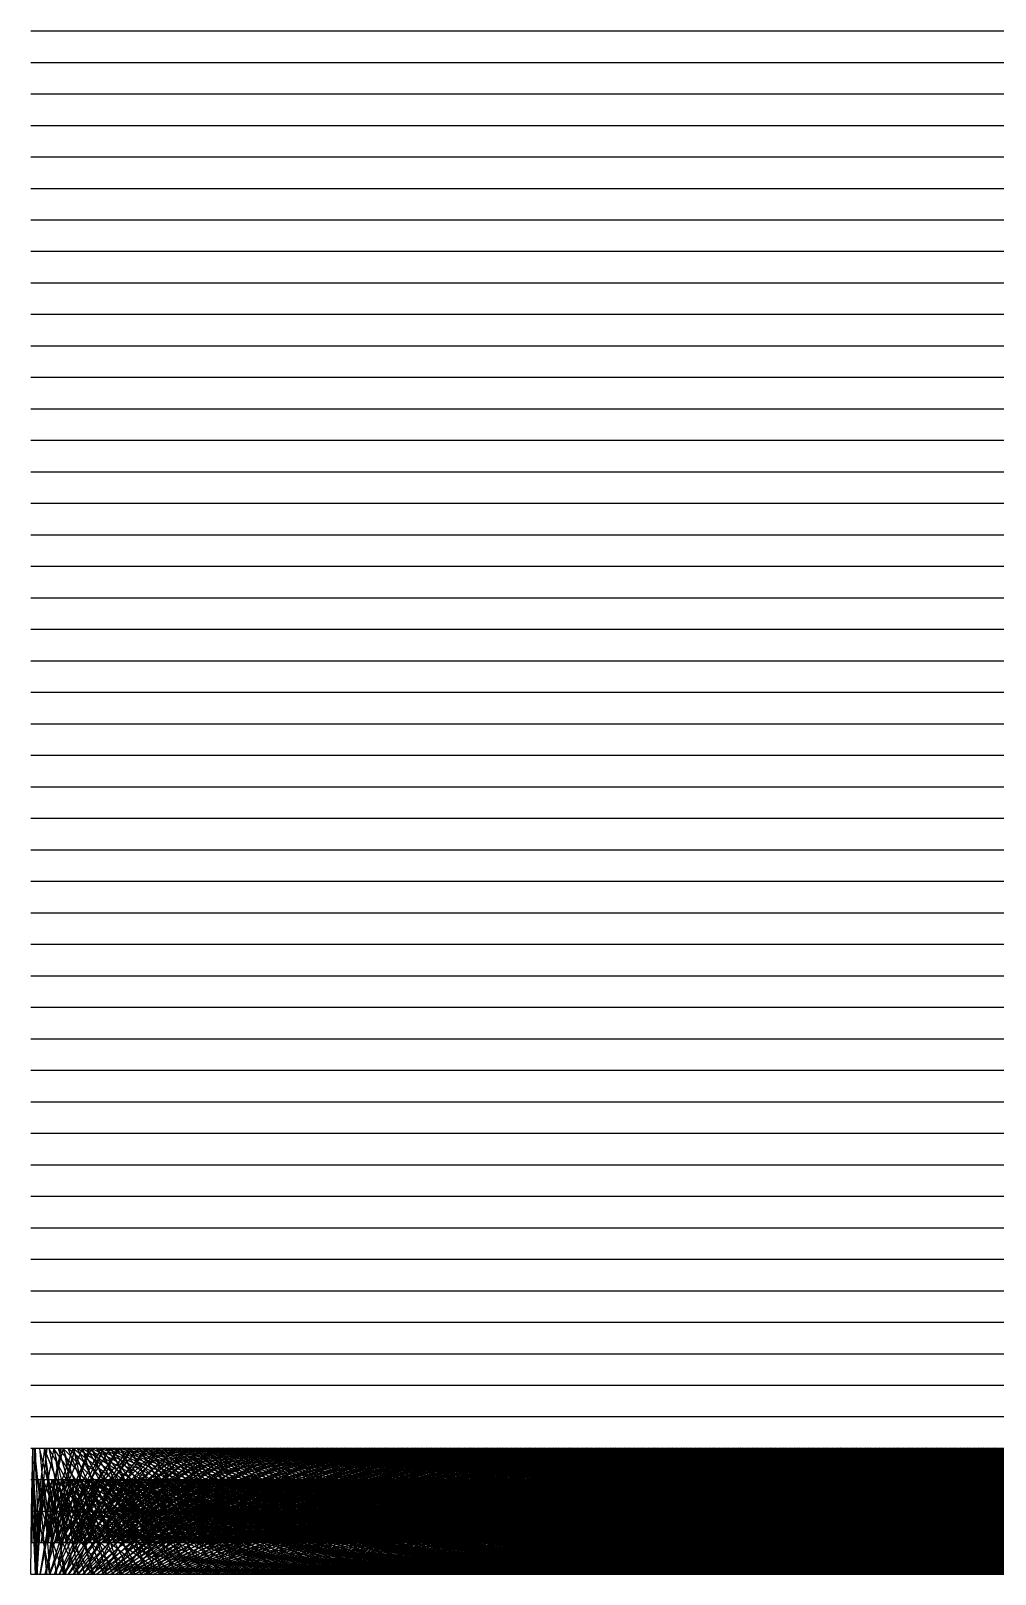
# Model space of a CAD drawing. Header units: metres. Extents: x 0 to 100000, y 0 to 199.
# Drawn here: x 0 to 30.64, y 0 to 49 of the extents above; entities that cross this region are included whole.
import ezdxf

# ---------------------------------------------------------------- set-up
doc = ezdxf.new("R2010")
doc.units = ezdxf.units.M

msp = doc.modelspace()

# ---------------------------------------------------------------- linework, layer by layer
for p, q in [((0, 49), (100000, 49)), ((0, 48), (100000, 48)), ((0, 47), (100000, 47)), ((0, 46), (100000, 46)), ((0, 45), (100000, 45)), ((0, 44), (100000, 44)), ((0, 43), (100000, 43)), ((0, 42), (100000, 42)), ((0, 41), (100000, 41)), ((0, 40), (100000, 40)), ((0, 39), (100000, 39)), ((0, 38), (100000, 38)), ((0, 37), (100000, 37)), ((0, 36), (100000, 36)), ((0, 35), (100000, 35)), ((0, 34), (100000, 34)), ((0, 33), (100000, 33)), ((0, 32), (100000, 32)), ((0, 31), (100000, 31)), ((0, 30), (100000, 30)), ((0, 29), (100000, 29)), ((0, 28), (100000, 28)), ((0, 27), (100000, 27)), ((0, 26), (100000, 26)), ((0, 25), (100000, 25)), ((0, 24), (100000, 24)), ((0, 23), (100000, 23)), ((0, 22), (100000, 22)), ((0, 21), (100000, 21)), ((0, 20), (100000, 20)), ((0, 19), (100000, 19)), ((0, 18), (100000, 18)), ((0, 17), (100000, 17)), ((0, 16), (100000, 16)), ((0, 15), (100000, 15)), ((0, 14), (100000, 14)), ((0, 13), (100000, 13)), ((0, 12), (100000, 12)), ((0, 11), (100000, 11)), ((0, 10), (100000, 10)), ((0, 9), (100000, 9)), ((0, 8), (100000, 8)), ((0, 7), (100000, 7)), ((0, 6), (100000, 6)), ((0, 5), (100000, 5)), ((0, 4), (100000, 4)), ((0, 3), (100000, 3)), ((0, 2), (100000, 2)), ((0, 1), (100000, 1)), ((0, 0), (100000, 0))]:
    msp.add_line(p, q)
for points in [[(0, 0), (0.02, 2), (0.06, 4), (0.03, 1), (0.08, 3), (0.15, 0), (0.06, 2), (0.14, 4), (0.24, 1), (0.09, 3), (0.2, 0), (0.33, 2), (0.12, 4), (0.26, 1), (0.42, 3), (0.15, 0), (0.32, 2), (0.51, 4), (0.18, 1), (0.38, 3), (0.6, 0), (0.21, 2), (0.44, 4), (0.69, 1), (0.24, 3), (0.5, 0), (0.78, 2), (0.27, 4), (0.56, 1), (0.87, 3), (0.3, 0), (0.62, 2), (0.96, 4), (0.33, 1), (0.68, 3), (1.05, 0), (0.36, 2), (0.74, 4), (1.14, 1), (0.39, 3), (0.8, 0), (1.23, 2), (0.42, 4), (0.86, 1), (1.32, 3), (0.45, 0), (0.92, 2), (1.41, 4), (0.48, 1), (0.98, 3), (1.5, 0), (0.51, 2), (1.04, 4), (1.59, 1), (0.54, 3), (1.1, 0), (1.68, 2), (0.57, 4), (1.16, 1), (1.77, 3), (0.6, 0), (1.22, 2), (1.86, 4), (0.63, 1), (1.28, 3), (1.95, 0), (0.66, 2), (1.34, 4), (2.04, 1), (0.69, 3), (1.4, 0), (2.13, 2), (0.72, 4), (1.46, 1), (2.22, 3), (0.75, 0), (1.52, 2), (2.31, 4), (0.78, 1), (1.58, 3), (2.4, 0), (0.81, 2), (1.64, 4), (2.49, 1), (0.84, 3), (1.7, 0), (2.58, 2), (0.87, 4), (1.76, 1), (2.67, 3), (0.9, 0), (1.82, 2), (2.76, 4), (0.93, 1), (1.88, 3), (2.85, 0), (0.96, 2), (1.94, 4), (2.94, 1), (0.99, 3), (2, 0), (3.03, 2), (1.02, 4), (2.06, 1), (3.12, 3), (1.05, 0), (2.12, 2), (3.21, 4), (1.08, 1), (2.18, 3), (3.3, 0), (1.11, 2), (2.24, 4), (3.39, 1), (1.14, 3), (2.3, 0), (3.48, 2), (1.17, 4), (2.36, 1), (3.57, 3), (1.2, 0), (2.42, 2), (3.66, 4), (1.23, 1), (2.48, 3), (3.75, 0), (1.26, 2), (2.54, 4), (3.84, 1), (1.29, 3), (2.6, 0), (3.93, 2), (1.32, 4), (2.66, 1), (4.02, 3), (1.35, 0), (2.72, 2), (4.11, 4), (1.38, 1), (2.78, 3), (4.2, 0), (1.41, 2), (2.84, 4), (4.29, 1), (1.44, 3), (2.9, 0), (4.38, 2), (1.47, 4), (2.96, 1), (4.47, 3), (1.5, 0), (3.02, 2), (4.56, 4), (1.53, 1), (3.08, 3), (4.65, 0), (1.56, 2), (3.14, 4), (4.74, 1), (1.59, 3), (3.2, 0), (4.83, 2), (1.62, 4), (3.26, 1), (4.92, 3), (1.65, 0), (3.32, 2), (5.01, 4), (1.68, 1), (3.38, 3), (5.1, 0), (1.71, 2), (3.44, 4), (5.19, 1), (1.74, 3), (3.5, 0), (5.28, 2), (1.77, 4), (3.56, 1), (5.37, 3), (1.8, 0), (3.62, 2), (5.46, 4), (1.83, 1), (3.68, 3), (5.55, 0), (1.86, 2), (3.74, 4), (5.64, 1), (1.89, 3), (3.8, 0), (5.73, 2), (1.92, 4), (3.86, 1), (5.82, 3), (1.95, 0), (3.92, 2), (5.91, 4), (1.98, 1), (3.98, 3), (6, 0), (2.01, 2), (4.04, 4), (6.09, 1), (2.04, 3), (4.1, 0), (6.18, 2), (2.07, 4), (4.16, 1), (6.27, 3), (2.1, 0), (4.22, 2), (6.36, 4), (2.13, 1), (4.28, 3), (6.45, 0), (2.16, 2), (4.34, 4), (6.54, 1), (2.19, 3), (4.4, 0), (6.63, 2), (2.22, 4), (4.46, 1), (6.72, 3), (2.25, 0), (4.52, 2), (6.81, 4), (2.28, 1), (4.58, 3), (6.9, 0), (2.31, 2), (4.64, 4), (6.99, 1), (2.34, 3), (4.7, 0), (7.08, 2), (2.37, 4), (4.76, 1), (7.17, 3), (2.4, 0), (4.82, 2), (7.26, 4), (2.43, 1), (4.88, 3), (7.35, 0), (2.46, 2), (4.94, 4), (7.44, 1), (2.49, 3), (5, 0), (7.53, 2), (2.52, 4), (5.06, 1), (7.62, 3), (2.55, 0), (5.12, 2), (7.71, 4), (2.58, 1), (5.18, 3), (7.8, 0), (2.61, 2), (5.24, 4), (7.89, 1), (2.64, 3), (5.3, 0), (7.98, 2), (2.67, 4), (5.36, 1), (8.07, 3), (2.7, 0), (5.42, 2), (8.16, 4), (2.73, 1), (5.48, 3), (8.25, 0), (2.76, 2), (5.54, 4), (8.34, 1), (2.79, 3), (5.6, 0), (8.43, 2), (2.82, 4), (5.66, 1), (8.52, 3), (2.85, 0), (5.72, 2), (8.61, 4), (2.88, 1), (5.78, 3), (8.7, 0), (2.91, 2), (5.84, 4), (8.79, 1), (2.94, 3), (5.9, 0), (8.88, 2), (2.97, 4), (5.96, 1), (8.97, 3), (3, 0), (6.02, 2), (9.06, 4), (3.03, 1), (6.08, 3), (9.15, 0), (3.06, 2), (6.14, 4), (9.24, 1), (3.09, 3), (6.2, 0), (9.33, 2), (3.12, 4), (6.26, 1), (9.42, 3), (3.15, 0), (6.32, 2), (9.51, 4), (3.18, 1), (6.38, 3), (9.6, 0), (3.21, 2), (6.44, 4), (9.69, 1), (3.24, 3), (6.5, 0), (9.78, 2), (3.27, 4), (6.56, 1), (9.87, 3), (3.3, 0), (6.62, 2), (9.96, 4), (3.33, 1), (6.68, 3), (10.05, 0), (3.36, 2), (6.74, 4), (10.14, 1), (3.39, 3), (6.8, 0), (10.23, 2), (3.42, 4), (6.86, 1), (10.32, 3), (3.45, 0), (6.92, 2), (10.41, 4), (3.48, 1), (6.98, 3), (10.5, 0), (3.51, 2), (7.04, 4), (10.59, 1), (3.54, 3), (7.1, 0), (10.68, 2), (3.57, 4), (7.16, 1), (10.77, 3), (3.6, 0), (7.22, 2), (10.86, 4), (3.63, 1), (7.28, 3), (10.95, 0), (3.66, 2), (7.34, 4), (11.04, 1), (3.69, 3), (7.4, 0), (11.13, 2), (3.72, 4), (7.46, 1), (11.22, 3), (3.75, 0), (7.52, 2), (11.31, 4), (3.78, 1), (7.58, 3), (11.4, 0), (3.81, 2), (7.64, 4), (11.49, 1), (3.84, 3), (7.7, 0), (11.58, 2), (3.87, 4), (7.76, 1), (11.67, 3), (3.9, 0), (7.82, 2), (11.76, 4), (3.93, 1), (7.88, 3), (11.85, 0), (3.96, 2), (7.94, 4), (11.94, 1), (3.99, 3), (8, 0), (12.03, 2), (4.02, 4), (8.06, 1), (12.12, 3), (4.05, 0), (8.12, 2), (12.21, 4), (4.08, 1), (8.18, 3), (12.3, 0), (4.11, 2), (8.24, 4), (12.39, 1), (4.14, 3), (8.3, 0), (12.48, 2), (4.17, 4), (8.36, 1), (12.57, 3), (4.2, 0), (8.42, 2), (12.66, 4), (4.23, 1), (8.48, 3), (12.75, 0), (4.26, 2), (8.54, 4), (12.84, 1), (4.29, 3), (8.6, 0), (12.93, 2), (4.32, 4), (8.66, 1), (13.02, 3), (4.35, 0), (8.72, 2), (13.11, 4), (4.38, 1), (8.78, 3), (13.2, 0), (4.41, 2), (8.84, 4), (13.29, 1), (4.44, 3), (8.9, 0), (13.38, 2), (4.47, 4), (8.96, 1), (13.47, 3), (4.5, 0), (9.02, 2), (13.56, 4), (4.53, 1), (9.08, 3), (13.65, 0), (4.56, 2), (9.14, 4), (13.74, 1), (4.59, 3), (9.2, 0), (13.83, 2), (4.62, 4), (9.26, 1), (13.92, 3), (4.65, 0), (9.32, 2), (14.01, 4), (4.68, 1), (9.38, 3), (14.1, 0), (4.71, 2), (9.44, 4), (14.19, 1), (4.74, 3), (9.5, 0), (14.28, 2), (4.77, 4), (9.56, 1), (14.37, 3), (4.8, 0), (9.62, 2), (14.46, 4), (4.83, 1), (9.68, 3), (14.55, 0), (4.86, 2), (9.74, 4), (14.64, 1), (4.89, 3), (9.8, 0), (14.73, 2), (4.92, 4), (9.86, 1), (14.82, 3), (4.95, 0), (9.92, 2), (14.91, 4), (4.98, 1), (9.98, 3), (15, 0), (5.01, 2), (10.04, 4), (15.09, 1), (5.04, 3), (10.1, 0), (15.18, 2), (5.07, 4), (10.16, 1), (15.27, 3), (5.1, 0), (10.22, 2), (15.36, 4), (5.13, 1), (10.28, 3), (15.45, 0), (5.16, 2), (10.34, 4), (15.54, 1), (5.19, 3), (10.4, 0), (15.63, 2), (5.22, 4), (10.46, 1), (15.72, 3), (5.25, 0), (10.52, 2), (15.81, 4), (5.28, 1), (10.58, 3), (15.9, 0), (5.31, 2), (10.64, 4), (15.99, 1), (5.34, 3), (10.7, 0), (16.08, 2), (5.37, 4), (10.76, 1), (16.17, 3), (5.4, 0), (10.82, 2), (16.26, 4), (5.43, 1), (10.88, 3), (16.35, 0), (5.46, 2), (10.94, 4), (16.44, 1), (5.49, 3), (11, 0), (16.53, 2), (5.52, 4), (11.06, 1), (16.62, 3), (5.55, 0), (11.12, 2), (16.71, 4), (5.58, 1), (11.18, 3), (16.8, 0), (5.61, 2), (11.24, 4), (16.89, 1), (5.64, 3), (11.3, 0), (16.98, 2), (5.67, 4), (11.36, 1), (17.07, 3), (5.7, 0), (11.42, 2), (17.16, 4), (5.73, 1), (11.48, 3), (17.25, 0), (5.76, 2), (11.54, 4), (17.34, 1), (5.79, 3), (11.6, 0), (17.43, 2), (5.82, 4), (11.66, 1), (17.52, 3), (5.85, 0), (11.72, 2), (17.61, 4), (5.88, 1), (11.78, 3), (17.7, 0), (5.91, 2), (11.84, 4), (17.79, 1), (5.94, 3), (11.9, 0), (17.88, 2), (5.97, 4), (11.96, 1), (17.97, 3), (6, 0), (12.02, 2), (18.06, 4), (6.03, 1), (12.08, 3), (18.15, 0), (6.06, 2), (12.14, 4), (18.24, 1), (6.09, 3), (12.2, 0), (18.33, 2), (6.12, 4), (12.26, 1), (18.42, 3), (6.15, 0), (12.32, 2), (18.51, 4), (6.18, 1), (12.38, 3), (18.6, 0), (6.21, 2), (12.44, 4), (18.69, 1), (6.24, 3), (12.5, 0), (18.78, 2), (6.27, 4), (12.56, 1), (18.87, 3), (6.3, 0), (12.62, 2), (18.96, 4), (6.33, 1), (12.68, 3), (19.05, 0), (6.36, 2), (12.74, 4), (19.14, 1), (6.39, 3), (12.8, 0), (19.23, 2), (6.42, 4), (12.86, 1), (19.32, 3), (6.45, 0), (12.92, 2), (19.41, 4), (6.48, 1), (12.98, 3), (19.5, 0), (6.51, 2), (13.04, 4), (19.59, 1), (6.54, 3), (13.1, 0), (19.68, 2), (6.57, 4), (13.16, 1), (19.77, 3), (6.6, 0), (13.22, 2), (19.86, 4), (6.63, 1), (13.28, 3), (19.95, 0), (6.66, 2), (13.34, 4), (20.04, 1), (6.69, 3), (13.4, 0), (20.13, 2), (6.72, 4), (13.46, 1), (20.22, 3), (6.75, 0), (13.52, 2), (20.31, 4), (6.78, 1), (13.58, 3), (20.4, 0), (6.81, 2), (13.64, 4), (20.49, 1), (6.84, 3), (13.7, 0), (20.58, 2), (6.87, 4), (13.76, 1), (20.67, 3), (6.9, 0), (13.82, 2), (20.76, 4), (6.93, 1), (13.88, 3), (20.85, 0), (6.96, 2), (13.94, 4), (20.94, 1), (6.99, 3), (14, 0), (21.03, 2), (7.02, 4), (14.06, 1), (21.12, 3), (7.05, 0), (14.12, 2), (21.21, 4), (7.08, 1), (14.18, 3), (21.3, 0), (7.11, 2), (14.24, 4), (21.39, 1), (7.14, 3), (14.3, 0), (21.48, 2), (7.17, 4), (14.36, 1), (21.57, 3), (7.2, 0), (14.42, 2), (21.66, 4), (7.23, 1), (14.48, 3), (21.75, 0), (7.26, 2), (14.54, 4), (21.84, 1), (7.29, 3), (14.6, 0), (21.93, 2), (7.32, 4), (14.66, 1), (22.02, 3), (7.35, 0), (14.72, 2), (22.11, 4), (7.38, 1), (14.78, 3), (22.2, 0), (7.41, 2), (14.84, 4), (22.29, 1), (7.44, 3), (14.9, 0), (22.38, 2), (7.47, 4), (14.96, 1), (22.47, 3), (7.5, 0), (15.02, 2), (22.56, 4), (7.53, 1), (15.08, 3), (22.65, 0), (7.56, 2), (15.14, 4), (22.74, 1), (7.59, 3), (15.2, 0), (22.83, 2), (7.62, 4), (15.26, 1), (22.92, 3), (7.65, 0), (15.32, 2), (23.01, 4), (7.68, 1), (15.38, 3), (23.1, 0), (7.71, 2), (15.44, 4), (23.19, 1), (7.74, 3), (15.5, 0), (23.28, 2), (7.77, 4), (15.56, 1), (23.37, 3), (7.8, 0), (15.62, 2), (23.46, 4), (7.83, 1), (15.68, 3), (23.55, 0), (7.86, 2), (15.74, 4), (23.64, 1), (7.89, 3), (15.8, 0), (23.73, 2), (7.92, 4), (15.86, 1), (23.82, 3), (7.95, 0), (15.92, 2), (23.91, 4), (7.98, 1), (15.98, 3), (24, 0), (8.01, 2), (16.04, 4), (24.09, 1), (8.04, 3), (16.1, 0), (24.18, 2), (8.07, 4), (16.16, 1), (24.27, 3), (8.1, 0), (16.22, 2), (24.36, 4), (8.13, 1), (16.28, 3), (24.45, 0), (8.16, 2), (16.34, 4), (24.54, 1), (8.19, 3), (16.4, 0), (24.63, 2), (8.22, 4), (16.46, 1), (24.72, 3), (8.25, 0), (16.52, 2), (24.81, 4), (8.28, 1), (16.58, 3), (24.9, 0), (8.31, 2), (16.64, 4), (24.99, 1), (8.34, 3), (16.7, 0), (25.08, 2), (8.37, 4), (16.76, 1), (25.17, 3), (8.4, 0), (16.82, 2), (25.26, 4), (8.43, 1), (16.88, 3), (25.35, 0), (8.46, 2), (16.94, 4), (25.44, 1), (8.49, 3), (17, 0), (25.53, 2), (8.52, 4), (17.06, 1), (25.62, 3), (8.55, 0), (17.12, 2), (25.71, 4), (8.58, 1), (17.18, 3), (25.8, 0), (8.61, 2), (17.24, 4), (25.89, 1), (8.64, 3), (17.3, 0), (25.98, 2), (8.67, 4), (17.36, 1), (26.07, 3), (8.7, 0), (17.42, 2), (26.16, 4), (8.73, 1), (17.48, 3), (26.25, 0), (8.76, 2), (17.54, 4), (26.34, 1), (8.79, 3), (17.6, 0), (26.43, 2), (8.82, 4), (17.66, 1), (26.52, 3), (8.85, 0), (17.72, 2), (26.61, 4), (8.88, 1), (17.78, 3), (26.7, 0), (8.91, 2), (17.84, 4), (26.79, 1), (8.94, 3), (17.9, 0), (26.88, 2), (8.97, 4), (17.96, 1), (26.97, 3), (9, 0), (18.02, 2), (27.06, 4), (9.03, 1), (18.08, 3), (27.15, 0), (9.06, 2), (18.14, 4), (27.24, 1), (9.09, 3), (18.2, 0), (27.33, 2), (9.12, 4), (18.26, 1), (27.42, 3), (9.15, 0), (18.32, 2), (27.51, 4), (9.18, 1), (18.38, 3), (27.6, 0), (9.21, 2), (18.44, 4), (27.69, 1), (9.24, 3), (18.5, 0), (27.78, 2), (9.27, 4), (18.56, 1), (27.87, 3), (9.3, 0), (18.62, 2), (27.96, 4), (9.33, 1), (18.68, 3), (28.05, 0), (9.36, 2), (18.74, 4), (28.14, 1), (9.39, 3), (18.8, 0), (28.23, 2), (9.42, 4), (18.86, 1), (28.32, 3), (9.45, 0), (18.92, 2), (28.41, 4), (9.48, 1), (18.98, 3), (28.5, 0), (9.51, 2), (19.04, 4), (28.59, 1), (9.54, 3), (19.1, 0), (28.68, 2), (9.57, 4), (19.16, 1), (28.77, 3), (9.6, 0), (19.22, 2), (28.86, 4), (9.63, 1), (19.28, 3), (28.95, 0), (9.66, 2), (19.34, 4), (29.04, 1), (9.69, 3), (19.4, 0), (29.13, 2), (9.72, 4), (19.46, 1), (29.22, 3), (9.75, 0), (19.52, 2), (29.31, 4), (9.78, 1), (19.58, 3), (29.4, 0), (9.81, 2), (19.64, 4), (29.49, 1), (9.84, 3), (19.7, 0), (29.58, 2), (9.87, 4), (19.76, 1), (29.67, 3), (9.9, 0), (19.82, 2), (29.76, 4), (9.93, 1), (19.88, 3), (29.85, 0), (9.96, 2), (19.94, 4), (29.94, 1), (9.99, 3), (20, 0), (30.03, 2), (10.02, 4), (20.06, 1), (30.12, 3), (10.05, 0), (20.12, 2), (30.21, 4), (10.08, 1), (20.18, 3), (30.3, 0), (10.11, 2), (20.24, 4), (30.39, 1), (10.14, 3), (20.3, 0), (30.48, 2), (10.17, 4), (20.36, 1), (30.57, 3), (10.2, 0), (20.42, 2), (30.66, 4), (10.23, 1), (20.48, 3), (30.75, 0), (10.26, 2), (20.54, 4), (30.84, 1), (10.29, 3), (20.6, 0), (30.93, 2), (10.32, 4), (20.66, 1), (31.02, 3), (10.35, 0), (20.72, 2), (31.11, 4), (10.38, 1), (20.78, 3), (31.2, 0), (10.41, 2), (20.84, 4), (31.29, 1), (10.44, 3), (20.9, 0), (31.38, 2), (10.47, 4), (20.96, 1), (31.47, 3), (10.5, 0), (21.02, 2), (31.56, 4), (10.53, 1), (21.08, 3), (31.65, 0), (10.56, 2), (21.14, 4), (31.74, 1), (10.59, 3), (21.2, 0), (31.83, 2), (10.62, 4), (21.26, 1), (31.92, 3), (10.65, 0), (21.32, 2), (32.01, 4), (10.68, 1), (21.38, 3), (32.1, 0), (10.71, 2), (21.44, 4), (32.19, 1), (10.74, 3), (21.5, 0), (32.28, 2), (10.77, 4), (21.56, 1), (32.37, 3), (10.8, 0), (21.62, 2), (32.46, 4), (10.83, 1), (21.68, 3), (32.55, 0), (10.86, 2), (21.74, 4), (32.64, 1), (10.89, 3), (21.8, 0), (32.73, 2), (10.92, 4), (21.86, 1), (32.82, 3), (10.95, 0), (21.92, 2), (32.91, 4), (10.98, 1), (21.98, 3), (33, 0), (11.01, 2), (22.04, 4), (33.09, 1), (11.04, 3), (22.1, 0), (33.18, 2), (11.07, 4), (22.16, 1), (33.27, 3), (11.1, 0), (22.22, 2), (33.36, 4), (11.13, 1), (22.28, 3), (33.45, 0), (11.16, 2), (22.34, 4), (33.54, 1), (11.19, 3), (22.4, 0), (33.63, 2), (11.22, 4), (22.46, 1), (33.72, 3), (11.25, 0), (22.52, 2), (33.81, 4), (11.28, 1), (22.58, 3), (33.9, 0), (11.31, 2), (22.64, 4), (33.99, 1), (11.34, 3), (22.7, 0), (34.08, 2), (11.37, 4), (22.76, 1), (34.17, 3), (11.4, 0), (22.82, 2), (34.26, 4), (11.43, 1), (22.88, 3), (34.35, 0), (11.46, 2), (22.94, 4), (34.44, 1), (11.49, 3), (23, 0), (34.53, 2), (11.52, 4), (23.06, 1), (34.62, 3), (11.55, 0), (23.12, 2), (34.71, 4), (11.58, 1), (23.18, 3), (34.8, 0), (11.61, 2), (23.24, 4), (34.89, 1), (11.64, 3), (23.3, 0), (34.98, 2), (11.67, 4), (23.36, 1), (35.07, 3), (11.7, 0), (23.42, 2), (35.16, 4), (11.73, 1), (23.48, 3), (35.25, 0), (11.76, 2), (23.54, 4), (35.34, 1), (11.79, 3), (23.6, 0), (35.43, 2), (11.82, 4), (23.66, 1), (35.52, 3), (11.85, 0), (23.72, 2), (35.61, 4), (11.88, 1), (23.78, 3), (35.7, 0), (11.91, 2), (23.84, 4), (35.79, 1), (11.94, 3), (23.9, 0), (35.88, 2), (11.97, 4), (23.96, 1), (35.97, 3), (12, 0), (24.02, 2), (36.06, 4), (12.03, 1), (24.08, 3), (36.15, 0), (12.06, 2), (24.14, 4), (36.24, 1), (12.09, 3), (24.2, 0), (36.33, 2), (12.12, 4), (24.26, 1), (36.42, 3), (12.15, 0), (24.32, 2), (36.51, 4), (12.18, 1), (24.38, 3), (36.6, 0), (12.21, 2), (24.44, 4), (36.69, 1), (12.24, 3), (24.5, 0), (36.78, 2), (12.27, 4), (24.56, 1), (36.87, 3), (12.3, 0), (24.62, 2), (36.96, 4), (12.33, 1), (24.68, 3), (37.05, 0), (12.36, 2), (24.74, 4), (37.14, 1), (12.39, 3), (24.8, 0), (37.23, 2), (12.42, 4), (24.86, 1), (37.32, 3), (12.45, 0), (24.92, 2), (37.41, 4), (12.48, 1), (24.98, 3), (37.5, 0), (12.51, 2), (25.04, 4), (37.59, 1), (12.54, 3), (25.1, 0), (37.68, 2), (12.57, 4), (25.16, 1), (37.77, 3), (12.6, 0), (25.22, 2), (37.86, 4), (12.63, 1), (25.28, 3), (37.95, 0), (12.66, 2), (25.34, 4), (38.04, 1), (12.69, 3), (25.4, 0), (38.13, 2), (12.72, 4), (25.46, 1), (38.22, 3), (12.75, 0), (25.52, 2), (38.31, 4), (12.78, 1), (25.58, 3), (38.4, 0), (12.81, 2), (25.64, 4), (38.49, 1), (12.84, 3), (25.7, 0), (38.58, 2), (12.87, 4), (25.76, 1), (38.67, 3), (12.9, 0), (25.82, 2), (38.76, 4), (12.93, 1), (25.88, 3), (38.85, 0), (12.96, 2), (25.94, 4), (38.94, 1), (12.99, 3), (26, 0), (39.03, 2), (13.02, 4), (26.06, 1), (39.12, 3), (13.05, 0), (26.12, 2), (39.21, 4), (13.08, 1), (26.18, 3), (39.3, 0), (13.11, 2), (26.24, 4), (39.39, 1), (13.14, 3), (26.3, 0), (39.48, 2), (13.17, 4), (26.36, 1), (39.57, 3), (13.2, 0), (26.42, 2), (39.66, 4), (13.23, 1), (26.48, 3), (39.75, 0), (13.26, 2), (26.54, 4), (39.84, 1), (13.29, 3), (26.6, 0), (39.93, 2), (13.32, 4), (26.66, 1), (40.02, 3), (13.35, 0), (26.72, 2), (40.11, 4), (13.38, 1), (26.78, 3), (40.2, 0), (13.41, 2), (26.84, 4), (40.29, 1), (13.44, 3), (26.9, 0), (40.38, 2), (13.47, 4), (26.96, 1), (40.47, 3), (13.5, 0), (27.02, 2), (40.56, 4), (13.53, 1), (27.08, 3), (40.65, 0), (13.56, 2), (27.14, 4), (40.74, 1), (13.59, 3), (27.2, 0), (40.83, 2), (13.62, 4), (27.26, 1), (40.92, 3), (13.65, 0), (27.32, 2), (41.01, 4), (13.68, 1), (27.38, 3), (41.1, 0), (13.71, 2), (27.44, 4), (41.19, 1), (13.74, 3), (27.5, 0), (41.28, 2), (13.77, 4), (27.56, 1), (41.37, 3), (13.8, 0), (27.62, 2), (41.46, 4), (13.83, 1), (27.68, 3), (41.55, 0), (13.86, 2), (27.74, 4), (41.64, 1), (13.89, 3), (27.8, 0), (41.73, 2), (13.92, 4), (27.86, 1), (41.82, 3), (13.95, 0), (27.92, 2), (41.91, 4), (13.98, 1), (27.98, 3), (42, 0), (14.01, 2), (28.04, 4), (42.09, 1), (14.04, 3), (28.1, 0), (42.18, 2), (14.07, 4), (28.16, 1), (42.27, 3), (14.1, 0), (28.22, 2), (42.36, 4), (14.13, 1), (28.28, 3), (42.45, 0), (14.16, 2), (28.34, 4), (42.54, 1), (14.19, 3), (28.4, 0), (42.63, 2), (14.22, 4), (28.46, 1), (42.72, 3), (14.25, 0), (28.52, 2), (42.81, 4), (14.28, 1), (28.58, 3), (42.9, 0), (14.31, 2), (28.64, 4), (42.99, 1), (14.34, 3), (28.7, 0), (43.08, 2), (14.37, 4), (28.76, 1), (43.17, 3), (14.4, 0), (28.82, 2), (43.26, 4), (14.43, 1), (28.88, 3), (43.35, 0), (14.46, 2), (28.94, 4), (43.44, 1), (14.49, 3), (29, 0), (43.53, 2), (14.52, 4), (29.06, 1), (43.62, 3), (14.55, 0), (29.12, 2), (43.71, 4), (14.58, 1), (29.18, 3), (43.8, 0), (14.61, 2), (29.24, 4), (43.89, 1), (14.64, 3), (29.3, 0), (43.98, 2), (14.67, 4), (29.36, 1), (44.07, 3), (14.7, 0), (29.42, 2), (44.16, 4), (14.73, 1), (29.48, 3), (44.25, 0), (14.76, 2), (29.54, 4), (44.34, 1), (14.79, 3), (29.6, 0), (44.43, 2), (14.82, 4), (29.66, 1), (44.52, 3), (14.85, 0), (29.72, 2), (44.61, 4), (14.88, 1), (29.78, 3), (44.7, 0), (14.91, 2), (29.84, 4), (44.79, 1), (14.94, 3), (29.9, 0), (44.88, 2), (14.97, 4), (29.96, 1), (44.97, 3), (15, 0), (30.02, 2), (45.06, 4), (15.03, 1), (30.08, 3), (45.15, 0), (15.06, 2), (30.14, 4), (45.24, 1), (15.09, 3), (30.2, 0), (45.33, 2), (15.12, 4), (30.26, 1), (45.42, 3), (15.15, 0), (30.32, 2), (45.51, 4), (15.18, 1), (30.38, 3), (45.6, 0), (15.21, 2), (30.44, 4), (45.69, 1), (15.24, 3), (30.5, 0), (45.78, 2), (15.27, 4), (30.56, 1), (45.87, 3), (15.3, 0), (30.62, 2), (45.96, 4), (15.33, 1), (30.68, 3)], [(46.05, 0), (15.36, 2), (30.74, 4)], [(46.23, 2), (15.42, 4), (30.86, 1)], [(46.41, 4), (15.48, 1), (30.98, 3)], [(46.5, 0), (15.51, 2), (31.04, 4)], [(46.68, 2), (15.57, 4), (31.16, 1)], [(46.86, 4), (15.63, 1), (31.28, 3)], [(46.95, 0), (15.66, 2), (31.34, 4)], [(47.13, 2), (15.72, 4), (31.46, 1)], [(47.31, 4), (15.78, 1), (31.58, 3)], [(47.4, 0), (15.81, 2), (31.64, 4)], [(47.58, 2), (15.87, 4), (31.76, 1)], [(47.76, 4), (15.93, 1), (31.88, 3)], [(47.85, 0), (15.96, 2), (31.94, 4)], [(48.03, 2), (16.02, 4), (32.06, 1)], [(48.21, 4), (16.08, 1), (32.18, 3)], [(48.3, 0), (16.11, 2), (32.24, 4)], [(48.48, 2), (16.17, 4), (32.36, 1)], [(48.66, 4), (16.23, 1), (32.48, 3)], [(48.75, 0), (16.26, 2), (32.54, 4)], [(48.93, 2), (16.32, 4), (32.66, 1)], [(49.11, 4), (16.38, 1), (32.78, 3)], [(49.2, 0), (16.41, 2), (32.84, 4)], [(49.38, 2), (16.47, 4), (32.96, 1)], [(49.56, 4), (16.53, 1), (33.08, 3)], [(49.65, 0), (16.56, 2), (33.14, 4)], [(49.83, 2), (16.62, 4), (33.26, 1)], [(50.01, 4), (16.68, 1), (33.38, 3)], [(50.1, 0), (16.71, 2), (33.44, 4)], [(50.28, 2), (16.77, 4), (33.56, 1)], [(50.46, 4), (16.83, 1), (33.68, 3)], [(50.55, 0), (16.86, 2), (33.74, 4)], [(50.73, 2), (16.92, 4), (33.86, 1)], [(50.91, 4), (16.98, 1), (33.98, 3)], [(51, 0), (17.01, 2), (34.04, 4)], [(51.18, 2), (17.07, 4), (34.16, 1)], [(51.36, 4), (17.13, 1), (34.28, 3)], [(51.45, 0), (17.16, 2), (34.34, 4)], [(51.63, 2), (17.22, 4), (34.46, 1)], [(51.81, 4), (17.28, 1), (34.58, 3)], [(51.9, 0), (17.31, 2), (34.64, 4)], [(52.08, 2), (17.37, 4), (34.76, 1)], [(52.26, 4), (17.43, 1), (34.88, 3)], [(52.35, 0), (17.46, 2), (34.94, 4)], [(52.53, 2), (17.52, 4), (35.06, 1)], [(52.71, 4), (17.58, 1), (35.18, 3)], [(52.8, 0), (17.61, 2), (35.24, 4)], [(52.98, 2), (17.67, 4), (35.36, 1)], [(53.16, 4), (17.73, 1), (35.48, 3)], [(53.25, 0), (17.76, 2), (35.54, 4)], [(53.43, 2), (17.82, 4), (35.66, 1)], [(53.61, 4), (17.88, 1), (35.78, 3)], [(53.7, 0), (17.91, 2), (35.84, 4)], [(53.88, 2), (17.97, 4), (35.96, 1)], [(54.06, 4), (18.03, 1), (36.08, 3)], [(54.15, 0), (18.06, 2), (36.14, 4)], [(54.33, 2), (18.12, 4), (36.26, 1)], [(54.51, 4), (18.18, 1), (36.38, 3)], [(54.6, 0), (18.21, 2), (36.44, 4)], [(54.78, 2), (18.27, 4), (36.56, 1)], [(54.96, 4), (18.33, 1), (36.68, 3)], [(55.05, 0), (18.36, 2), (36.74, 4)], [(55.23, 2), (18.42, 4), (36.86, 1)], [(55.41, 4), (18.48, 1), (36.98, 3)], [(55.5, 0), (18.51, 2), (37.04, 4)], [(55.68, 2), (18.57, 4), (37.16, 1)], [(55.86, 4), (18.63, 1), (37.28, 3)], [(55.95, 0), (18.66, 2), (37.34, 4)], [(56.13, 2), (18.72, 4), (37.46, 1)], [(56.31, 4), (18.78, 1), (37.58, 3)], [(56.4, 0), (18.81, 2), (37.64, 4)], [(56.58, 2), (18.87, 4), (37.76, 1)], [(56.76, 4), (18.93, 1), (37.88, 3)], [(56.85, 0), (18.96, 2), (37.94, 4)], [(57.03, 2), (19.02, 4), (38.06, 1)], [(57.21, 4), (19.08, 1), (38.18, 3)], [(57.3, 0), (19.11, 2), (38.24, 4)], [(57.48, 2), (19.17, 4), (38.36, 1)], [(57.66, 4), (19.23, 1), (38.48, 3)], [(57.75, 0), (19.26, 2), (38.54, 4)], [(57.93, 2), (19.32, 4), (38.66, 1)], [(58.11, 4), (19.38, 1), (38.78, 3)], [(58.2, 0), (19.41, 2), (38.84, 4)], [(58.38, 2), (19.47, 4), (38.96, 1)], [(58.56, 4), (19.53, 1), (39.08, 3)], [(58.65, 0), (19.56, 2), (39.14, 4)], [(58.83, 2), (19.62, 4), (39.26, 1)], [(59.01, 4), (19.68, 1), (39.38, 3)], [(59.1, 0), (19.71, 2), (39.44, 4)], [(59.28, 2), (19.77, 4), (39.56, 1)], [(59.46, 4), (19.83, 1), (39.68, 3)], [(59.55, 0), (19.86, 2), (39.74, 4)], [(59.73, 2), (19.92, 4), (39.86, 1)], [(59.91, 4), (19.98, 1), (39.98, 3)], [(60, 0), (20.01, 2), (40.04, 4)], [(60.18, 2), (20.07, 4), (40.16, 1)], [(60.36, 4), (20.13, 1), (40.28, 3)], [(60.45, 0), (20.16, 2), (40.34, 4)], [(60.63, 2), (20.22, 4), (40.46, 1)], [(60.81, 4), (20.28, 1), (40.58, 3)], [(60.9, 0), (20.31, 2), (40.64, 4)], [(61.08, 2), (20.37, 4), (40.76, 1)], [(61.26, 4), (20.43, 1), (40.88, 3)], [(61.35, 0), (20.46, 2), (40.94, 4)], [(61.53, 2), (20.52, 4), (41.06, 1)], [(61.71, 4), (20.58, 1), (41.18, 3)], [(61.8, 0), (20.61, 2), (41.24, 4)], [(61.98, 2), (20.67, 4), (41.36, 1)], [(62.16, 4), (20.73, 1), (41.48, 3)], [(62.25, 0), (20.76, 2), (41.54, 4)], [(62.43, 2), (20.82, 4), (41.66, 1)], [(62.61, 4), (20.88, 1), (41.78, 3)], [(62.7, 0), (20.91, 2), (41.84, 4)], [(62.88, 2), (20.97, 4), (41.96, 1)], [(63.06, 4), (21.03, 1), (42.08, 3)], [(63.15, 0), (21.06, 2), (42.14, 4)], [(63.33, 2), (21.12, 4), (42.26, 1)], [(63.51, 4), (21.18, 1), (42.38, 3)], [(63.6, 0), (21.21, 2), (42.44, 4)], [(63.78, 2), (21.27, 4), (42.56, 1)], [(63.96, 4), (21.33, 1), (42.68, 3)], [(64.05, 0), (21.36, 2), (42.74, 4)], [(64.23, 2), (21.42, 4), (42.86, 1)], [(64.41, 4), (21.48, 1), (42.98, 3)], [(64.5, 0), (21.51, 2), (43.04, 4)], [(64.68, 2), (21.57, 4), (43.16, 1)], [(64.86, 4), (21.63, 1), (43.28, 3)], [(64.95, 0), (21.66, 2), (43.34, 4)], [(65.13, 2), (21.72, 4), (43.46, 1)], [(65.31, 4), (21.78, 1), (43.58, 3)], [(65.4, 0), (21.81, 2), (43.64, 4)], [(65.58, 2), (21.87, 4), (43.76, 1)], [(65.76, 4), (21.93, 1), (43.88, 3)], [(65.85, 0), (21.96, 2), (43.94, 4)], [(66.03, 2), (22.02, 4), (44.06, 1)], [(66.21, 4), (22.08, 1), (44.18, 3)], [(66.3, 0), (22.11, 2), (44.24, 4)], [(66.48, 2), (22.17, 4), (44.36, 1)], [(66.66, 4), (22.23, 1), (44.48, 3)], [(66.75, 0), (22.26, 2), (44.54, 4)], [(66.93, 2), (22.32, 4), (44.66, 1)], [(67.11, 4), (22.38, 1), (44.78, 3)], [(67.2, 0), (22.41, 2), (44.84, 4)], [(67.38, 2), (22.47, 4), (44.96, 1)], [(67.56, 4), (22.53, 1), (45.08, 3)], [(67.65, 0), (22.56, 2), (45.14, 4)], [(67.83, 2), (22.62, 4), (45.26, 1)], [(68.01, 4), (22.68, 1), (45.38, 3)], [(68.1, 0), (22.71, 2), (45.44, 4)], [(68.28, 2), (22.77, 4), (45.56, 1)], [(68.46, 4), (22.83, 1), (45.68, 3)], [(68.55, 0), (22.86, 2), (45.74, 4)], [(68.73, 2), (22.92, 4), (45.86, 1)], [(68.91, 4), (22.98, 1), (45.98, 3)], [(69, 0), (23.01, 2), (46.04, 4)], [(69.18, 2), (23.07, 4), (46.16, 1)], [(69.36, 4), (23.13, 1), (46.28, 3)], [(69.45, 0), (23.16, 2), (46.34, 4)], [(69.63, 2), (23.22, 4), (46.46, 1)], [(69.81, 4), (23.28, 1), (46.58, 3)], [(69.9, 0), (23.31, 2), (46.64, 4)], [(70.08, 2), (23.37, 4), (46.76, 1)], [(70.26, 4), (23.43, 1), (46.88, 3)], [(70.35, 0), (23.46, 2), (46.94, 4)], [(70.53, 2), (23.52, 4), (47.06, 1)], [(70.71, 4), (23.58, 1), (47.18, 3)], [(70.8, 0), (23.61, 2), (47.24, 4)], [(70.98, 2), (23.67, 4), (47.36, 1)], [(71.16, 4), (23.73, 1), (47.48, 3)], [(71.25, 0), (23.76, 2), (47.54, 4)], [(71.43, 2), (23.82, 4), (47.66, 1)], [(71.61, 4), (23.88, 1), (47.78, 3)], [(71.7, 0), (23.91, 2), (47.84, 4)], [(71.88, 2), (23.97, 4), (47.96, 1)], [(72.06, 4), (24.03, 1), (48.08, 3)], [(72.15, 0), (24.06, 2), (48.14, 4)], [(72.33, 2), (24.12, 4), (48.26, 1)], [(72.51, 4), (24.18, 1), (48.38, 3)], [(72.6, 0), (24.21, 2), (48.44, 4)], [(72.78, 2), (24.27, 4), (48.56, 1)], [(72.96, 4), (24.33, 1), (48.68, 3)], [(73.05, 0), (24.36, 2), (48.74, 4)], [(73.23, 2), (24.42, 4), (48.86, 1)], [(73.41, 4), (24.48, 1), (48.98, 3)], [(73.5, 0), (24.51, 2), (49.04, 4)], [(73.68, 2), (24.57, 4), (49.16, 1)], [(73.86, 4), (24.63, 1), (49.28, 3)], [(73.95, 0), (24.66, 2), (49.34, 4)], [(74.13, 2), (24.72, 4), (49.46, 1)], [(74.31, 4), (24.78, 1), (49.58, 3)], [(74.4, 0), (24.81, 2), (49.64, 4)], [(74.58, 2), (24.87, 4), (49.76, 1)], [(74.76, 4), (24.93, 1), (49.88, 3)], [(74.85, 0), (24.96, 2), (49.94, 4)], [(75.03, 2), (25.02, 4), (50.06, 1)], [(75.21, 4), (25.08, 1), (50.18, 3)], [(75.3, 0), (25.11, 2), (50.24, 4)], [(75.48, 2), (25.17, 4), (50.36, 1)], [(75.66, 4), (25.23, 1), (50.48, 3)], [(75.75, 0), (25.26, 2), (50.54, 4)], [(75.93, 2), (25.32, 4), (50.66, 1)], [(76.11, 4), (25.38, 1), (50.78, 3)], [(76.2, 0), (25.41, 2), (50.84, 4)], [(76.38, 2), (25.47, 4), (50.96, 1)], [(76.56, 4), (25.53, 1), (51.08, 3)], [(76.65, 0), (25.56, 2), (51.14, 4)], [(76.83, 2), (25.62, 4), (51.26, 1)], [(77.01, 4), (25.68, 1), (51.38, 3)], [(77.1, 0), (25.71, 2), (51.44, 4)], [(77.28, 2), (25.77, 4), (51.56, 1)], [(77.46, 4), (25.83, 1), (51.68, 3)], [(77.55, 0), (25.86, 2), (51.74, 4)], [(77.73, 2), (25.92, 4), (51.86, 1)], [(77.91, 4), (25.98, 1), (51.98, 3)], [(78, 0), (26.01, 2), (52.04, 4)], [(78.18, 2), (26.07, 4), (52.16, 1)], [(78.36, 4), (26.13, 1), (52.28, 3)], [(78.45, 0), (26.16, 2), (52.34, 4)], [(78.63, 2), (26.22, 4), (52.46, 1)], [(78.81, 4), (26.28, 1), (52.58, 3)], [(78.9, 0), (26.31, 2), (52.64, 4)], [(79.08, 2), (26.37, 4), (52.76, 1)], [(79.26, 4), (26.43, 1), (52.88, 3)], [(79.35, 0), (26.46, 2), (52.94, 4)], [(79.53, 2), (26.52, 4), (53.06, 1)], [(79.71, 4), (26.58, 1), (53.18, 3)], [(79.8, 0), (26.61, 2), (53.24, 4)], [(79.98, 2), (26.67, 4), (53.36, 1)], [(80.16, 4), (26.73, 1), (53.48, 3)], [(80.25, 0), (26.76, 2), (53.54, 4)], [(80.43, 2), (26.82, 4), (53.66, 1)], [(80.61, 4), (26.88, 1), (53.78, 3)], [(80.7, 0), (26.91, 2), (53.84, 4)], [(80.88, 2), (26.97, 4), (53.96, 1)], [(81.06, 4), (27.03, 1), (54.08, 3)], [(81.15, 0), (27.06, 2), (54.14, 4)], [(81.33, 2), (27.12, 4), (54.26, 1)], [(81.51, 4), (27.18, 1), (54.38, 3)], [(81.6, 0), (27.21, 2), (54.44, 4)], [(81.78, 2), (27.27, 4), (54.56, 1)], [(81.96, 4), (27.33, 1), (54.68, 3)], [(82.05, 0), (27.36, 2), (54.74, 4)], [(82.23, 2), (27.42, 4), (54.86, 1)], [(82.41, 4), (27.48, 1), (54.98, 3)], [(82.5, 0), (27.51, 2), (55.04, 4)], [(82.68, 2), (27.57, 4), (55.16, 1)], [(82.86, 4), (27.63, 1), (55.28, 3)], [(82.95, 0), (27.66, 2), (55.34, 4)], [(83.13, 2), (27.72, 4), (55.46, 1)], [(83.31, 4), (27.78, 1), (55.58, 3)], [(83.4, 0), (27.81, 2), (55.64, 4)], [(83.58, 2), (27.87, 4), (55.76, 1)], [(83.76, 4), (27.93, 1), (55.88, 3)], [(83.85, 0), (27.96, 2), (55.94, 4)], [(84.03, 2), (28.02, 4), (56.06, 1)], [(84.21, 4), (28.08, 1), (56.18, 3)], [(84.3, 0), (28.11, 2), (56.24, 4)], [(84.48, 2), (28.17, 4), (56.36, 1)], [(84.66, 4), (28.23, 1), (56.48, 3)], [(84.75, 0), (28.26, 2), (56.54, 4)], [(84.93, 2), (28.32, 4), (56.66, 1)], [(85.11, 4), (28.38, 1), (56.78, 3)], [(85.2, 0), (28.41, 2), (56.84, 4)], [(85.38, 2), (28.47, 4), (56.96, 1)], [(85.56, 4), (28.53, 1), (57.08, 3)], [(85.65, 0), (28.56, 2), (57.14, 4)], [(85.83, 2), (28.62, 4), (57.26, 1)], [(86.01, 4), (28.68, 1), (57.38, 3)], [(86.1, 0), (28.71, 2), (57.44, 4)], [(86.28, 2), (28.77, 4), (57.56, 1)], [(86.46, 4), (28.83, 1), (57.68, 3)], [(86.55, 0), (28.86, 2), (57.74, 4)], [(86.73, 2), (28.92, 4), (57.86, 1)], [(86.91, 4), (28.98, 1), (57.98, 3)], [(87, 0), (29.01, 2), (58.04, 4)], [(87.18, 2), (29.07, 4), (58.16, 1)], [(87.36, 4), (29.13, 1), (58.28, 3)], [(87.45, 0), (29.16, 2), (58.34, 4)], [(87.63, 2), (29.22, 4), (58.46, 1)], [(87.81, 4), (29.28, 1), (58.58, 3)], [(87.9, 0), (29.31, 2), (58.64, 4)], [(88.08, 2), (29.37, 4), (58.76, 1)], [(88.26, 4), (29.43, 1), (58.88, 3)], [(88.35, 0), (29.46, 2), (58.94, 4)], [(88.53, 2), (29.52, 4), (59.06, 1)], [(88.71, 4), (29.58, 1), (59.18, 3)], [(88.8, 0), (29.61, 2), (59.24, 4)], [(88.98, 2), (29.67, 4), (59.36, 1)], [(89.16, 4), (29.73, 1), (59.48, 3)], [(89.25, 0), (29.76, 2), (59.54, 4)], [(89.43, 2), (29.82, 4), (59.66, 1)], [(89.61, 4), (29.88, 1), (59.78, 3)], [(89.7, 0), (29.91, 2), (59.84, 4)], [(89.88, 2), (29.97, 4), (59.96, 1)], [(90.06, 4), (30.03, 1), (60.08, 3)], [(90.15, 0), (30.06, 2), (60.14, 4)], [(90.33, 2), (30.12, 4), (60.26, 1)], [(90.51, 4), (30.18, 1), (60.38, 3)], [(90.6, 0), (30.21, 2), (60.44, 4)], [(90.78, 2), (30.27, 4), (60.56, 1)], [(90.96, 4), (30.33, 1), (60.68, 3)], [(91.05, 0), (30.36, 2), (60.74, 4)], [(91.23, 2), (30.42, 4), (60.86, 1)], [(91.41, 4), (30.48, 1), (60.98, 3)], [(91.5, 0), (30.51, 2), (61.04, 4)], [(91.68, 2), (30.57, 4), (61.16, 1)], [(91.86, 4), (30.63, 1), (61.28, 3)], [(46.14, 1), (15.39, 3), (30.8, 0)], [(46.32, 3), (15.45, 0), (30.92, 2)], [(46.59, 1), (15.54, 3), (31.1, 0)], [(46.77, 3), (15.6, 0), (31.22, 2)], [(47.04, 1), (15.69, 3), (31.4, 0)], [(47.22, 3), (15.75, 0), (31.52, 2)], [(47.49, 1), (15.84, 3), (31.7, 0)], [(47.67, 3), (15.9, 0), (31.82, 2)], [(47.94, 1), (15.99, 3), (32, 0)], [(48.12, 3), (16.05, 0), (32.12, 2)], [(48.39, 1), (16.14, 3), (32.3, 0)], [(48.57, 3), (16.2, 0), (32.42, 2)], [(48.84, 1), (16.29, 3), (32.6, 0)], [(49.02, 3), (16.35, 0), (32.72, 2)], [(49.29, 1), (16.44, 3), (32.9, 0)], [(49.47, 3), (16.5, 0), (33.02, 2)], [(49.74, 1), (16.59, 3), (33.2, 0)], [(49.92, 3), (16.65, 0), (33.32, 2)], [(50.19, 1), (16.74, 3), (33.5, 0)], [(50.37, 3), (16.8, 0), (33.62, 2)], [(50.64, 1), (16.89, 3), (33.8, 0)], [(50.82, 3), (16.95, 0), (33.92, 2)], [(51.09, 1), (17.04, 3), (34.1, 0)], [(51.27, 3), (17.1, 0), (34.22, 2)], [(51.54, 1), (17.19, 3), (34.4, 0)], [(51.72, 3), (17.25, 0), (34.52, 2)], [(51.99, 1), (17.34, 3), (34.7, 0)], [(52.17, 3), (17.4, 0), (34.82, 2)], [(52.44, 1), (17.49, 3), (35, 0)], [(52.62, 3), (17.55, 0), (35.12, 2)], [(52.89, 1), (17.64, 3), (35.3, 0)], [(53.07, 3), (17.7, 0), (35.42, 2)], [(53.34, 1), (17.79, 3), (35.6, 0)], [(53.52, 3), (17.85, 0), (35.72, 2)], [(53.79, 1), (17.94, 3), (35.9, 0)], [(53.97, 3), (18, 0), (36.02, 2)], [(54.24, 1), (18.09, 3), (36.2, 0)], [(54.42, 3), (18.15, 0), (36.32, 2)], [(54.69, 1), (18.24, 3), (36.5, 0)], [(54.87, 3), (18.3, 0), (36.62, 2)], [(55.14, 1), (18.39, 3), (36.8, 0)], [(55.32, 3), (18.45, 0), (36.92, 2)], [(55.59, 1), (18.54, 3), (37.1, 0)], [(55.77, 3), (18.6, 0), (37.22, 2)], [(56.04, 1), (18.69, 3), (37.4, 0)], [(56.22, 3), (18.75, 0), (37.52, 2)], [(56.49, 1), (18.84, 3), (37.7, 0)], [(56.67, 3), (18.9, 0), (37.82, 2)], [(56.94, 1), (18.99, 3), (38, 0)], [(57.12, 3), (19.05, 0), (38.12, 2)], [(57.39, 1), (19.14, 3), (38.3, 0)], [(57.57, 3), (19.2, 0), (38.42, 2)], [(57.84, 1), (19.29, 3), (38.6, 0)], [(58.02, 3), (19.35, 0), (38.72, 2)], [(58.29, 1), (19.44, 3), (38.9, 0)], [(58.47, 3), (19.5, 0), (39.02, 2)], [(58.74, 1), (19.59, 3), (39.2, 0)], [(58.92, 3), (19.65, 0), (39.32, 2)], [(59.19, 1), (19.74, 3), (39.5, 0)], [(59.37, 3), (19.8, 0), (39.62, 2)], [(59.64, 1), (19.89, 3), (39.8, 0)], [(59.82, 3), (19.95, 0), (39.92, 2)], [(60.09, 1), (20.04, 3), (40.1, 0)], [(60.27, 3), (20.1, 0), (40.22, 2)], [(60.54, 1), (20.19, 3), (40.4, 0)], [(60.72, 3), (20.25, 0), (40.52, 2)], [(60.99, 1), (20.34, 3), (40.7, 0)], [(61.17, 3), (20.4, 0), (40.82, 2)], [(61.44, 1), (20.49, 3), (41, 0)], [(61.62, 3), (20.55, 0), (41.12, 2)], [(61.89, 1), (20.64, 3), (41.3, 0)], [(62.07, 3), (20.7, 0), (41.42, 2)], [(62.34, 1), (20.79, 3), (41.6, 0)], [(62.52, 3), (20.85, 0), (41.72, 2)], [(62.79, 1), (20.94, 3), (41.9, 0)], [(62.97, 3), (21, 0), (42.02, 2)], [(63.24, 1), (21.09, 3), (42.2, 0)], [(63.42, 3), (21.15, 0), (42.32, 2)], [(63.69, 1), (21.24, 3), (42.5, 0)], [(63.87, 3), (21.3, 0), (42.62, 2)], [(64.14, 1), (21.39, 3), (42.8, 0)], [(64.32, 3), (21.45, 0), (42.92, 2)], [(64.59, 1), (21.54, 3), (43.1, 0)], [(64.77, 3), (21.6, 0), (43.22, 2)], [(65.04, 1), (21.69, 3), (43.4, 0)], [(65.22, 3), (21.75, 0), (43.52, 2)], [(65.49, 1), (21.84, 3), (43.7, 0)], [(65.67, 3), (21.9, 0), (43.82, 2)], [(65.94, 1), (21.99, 3), (44, 0)], [(66.12, 3), (22.05, 0), (44.12, 2)], [(66.39, 1), (22.14, 3), (44.3, 0)], [(66.57, 3), (22.2, 0), (44.42, 2)], [(66.84, 1), (22.29, 3), (44.6, 0)], [(67.02, 3), (22.35, 0), (44.72, 2)], [(67.29, 1), (22.44, 3), (44.9, 0)], [(67.47, 3), (22.5, 0), (45.02, 2)], [(67.74, 1), (22.59, 3), (45.2, 0)], [(67.92, 3), (22.65, 0), (45.32, 2)], [(68.19, 1), (22.74, 3), (45.5, 0)], [(68.37, 3), (22.8, 0), (45.62, 2)], [(68.64, 1), (22.89, 3), (45.8, 0)], [(68.82, 3), (22.95, 0), (45.92, 2)], [(69.09, 1), (23.04, 3), (46.1, 0)], [(69.27, 3), (23.1, 0), (46.22, 2)], [(69.54, 1), (23.19, 3), (46.4, 0)], [(69.72, 3), (23.25, 0), (46.52, 2)], [(69.99, 1), (23.34, 3), (46.7, 0)], [(70.17, 3), (23.4, 0), (46.82, 2)], [(70.44, 1), (23.49, 3), (47, 0)], [(70.62, 3), (23.55, 0), (47.12, 2)], [(70.89, 1), (23.64, 3), (47.3, 0)], [(71.07, 3), (23.7, 0), (47.42, 2)], [(71.34, 1), (23.79, 3), (47.6, 0)], [(71.52, 3), (23.85, 0), (47.72, 2)], [(71.79, 1), (23.94, 3), (47.9, 0)], [(71.97, 3), (24, 0), (48.02, 2)], [(72.24, 1), (24.09, 3), (48.2, 0)], [(72.42, 3), (24.15, 0), (48.32, 2)], [(72.69, 1), (24.24, 3), (48.5, 0)], [(72.87, 3), (24.3, 0), (48.62, 2)], [(73.14, 1), (24.39, 3), (48.8, 0)], [(73.32, 3), (24.45, 0), (48.92, 2)], [(73.59, 1), (24.54, 3), (49.1, 0)], [(73.77, 3), (24.6, 0), (49.22, 2)], [(74.04, 1), (24.69, 3), (49.4, 0)], [(74.22, 3), (24.75, 0), (49.52, 2)], [(74.49, 1), (24.84, 3), (49.7, 0)], [(74.67, 3), (24.9, 0), (49.82, 2)], [(74.94, 1), (24.99, 3), (50, 0)], [(75.12, 3), (25.05, 0), (50.12, 2)], [(75.39, 1), (25.14, 3), (50.3, 0)], [(75.57, 3), (25.2, 0), (50.42, 2)], [(75.84, 1), (25.29, 3), (50.6, 0)], [(76.02, 3), (25.35, 0), (50.72, 2)], [(76.29, 1), (25.44, 3), (50.9, 0)], [(76.47, 3), (25.5, 0), (51.02, 2)], [(76.74, 1), (25.59, 3), (51.2, 0)], [(76.92, 3), (25.65, 0), (51.32, 2)], [(77.19, 1), (25.74, 3), (51.5, 0)], [(77.37, 3), (25.8, 0), (51.62, 2)], [(77.64, 1), (25.89, 3), (51.8, 0)], [(77.82, 3), (25.95, 0), (51.92, 2)], [(78.09, 1), (26.04, 3), (52.1, 0)], [(78.27, 3), (26.1, 0), (52.22, 2)], [(78.54, 1), (26.19, 3), (52.4, 0)], [(78.72, 3), (26.25, 0), (52.52, 2)], [(78.99, 1), (26.34, 3), (52.7, 0)], [(79.17, 3), (26.4, 0), (52.82, 2)], [(79.44, 1), (26.49, 3), (53, 0)], [(79.62, 3), (26.55, 0), (53.12, 2)], [(79.89, 1), (26.64, 3), (53.3, 0)], [(80.07, 3), (26.7, 0), (53.42, 2)], [(80.34, 1), (26.79, 3), (53.6, 0)], [(80.52, 3), (26.85, 0), (53.72, 2)], [(80.79, 1), (26.94, 3), (53.9, 0)], [(80.97, 3), (27, 0), (54.02, 2)], [(81.24, 1), (27.09, 3), (54.2, 0)], [(81.42, 3), (27.15, 0), (54.32, 2)], [(81.69, 1), (27.24, 3), (54.5, 0)], [(81.87, 3), (27.3, 0), (54.62, 2)], [(82.14, 1), (27.39, 3), (54.8, 0)], [(82.32, 3), (27.45, 0), (54.92, 2)], [(82.59, 1), (27.54, 3), (55.1, 0)], [(82.77, 3), (27.6, 0), (55.22, 2)], [(83.04, 1), (27.69, 3), (55.4, 0)], [(83.22, 3), (27.75, 0), (55.52, 2)], [(83.49, 1), (27.84, 3), (55.7, 0)], [(83.67, 3), (27.9, 0), (55.82, 2)], [(83.94, 1), (27.99, 3), (56, 0)], [(84.12, 3), (28.05, 0), (56.12, 2)], [(84.39, 1), (28.14, 3), (56.3, 0)], [(84.57, 3), (28.2, 0), (56.42, 2)], [(84.84, 1), (28.29, 3), (56.6, 0)], [(85.02, 3), (28.35, 0), (56.72, 2)], [(85.29, 1), (28.44, 3), (56.9, 0)], [(85.47, 3), (28.5, 0), (57.02, 2)], [(85.74, 1), (28.59, 3), (57.2, 0)], [(85.92, 3), (28.65, 0), (57.32, 2)], [(86.19, 1), (28.74, 3), (57.5, 0)], [(86.37, 3), (28.8, 0), (57.62, 2)], [(86.64, 1), (28.89, 3), (57.8, 0)], [(86.82, 3), (28.95, 0), (57.92, 2)], [(87.09, 1), (29.04, 3), (58.1, 0)], [(87.27, 3), (29.1, 0), (58.22, 2)], [(87.54, 1), (29.19, 3), (58.4, 0)], [(87.72, 3), (29.25, 0), (58.52, 2)], [(87.99, 1), (29.34, 3), (58.7, 0)], [(88.17, 3), (29.4, 0), (58.82, 2)], [(88.44, 1), (29.49, 3), (59, 0)], [(88.62, 3), (29.55, 0), (59.12, 2)], [(88.89, 1), (29.64, 3), (59.3, 0)], [(89.07, 3), (29.7, 0), (59.42, 2)], [(89.34, 1), (29.79, 3), (59.6, 0)], [(89.52, 3), (29.85, 0), (59.72, 2)], [(89.79, 1), (29.94, 3), (59.9, 0)], [(89.97, 3), (30, 0), (60.02, 2)], [(90.24, 1), (30.09, 3), (60.2, 0)], [(90.42, 3), (30.15, 0), (60.32, 2)], [(90.69, 1), (30.24, 3), (60.5, 0)], [(90.87, 3), (30.3, 0), (60.62, 2)], [(91.14, 1), (30.39, 3), (60.8, 0)], [(91.32, 3), (30.45, 0), (60.92, 2)], [(91.59, 1), (30.54, 3), (61.1, 0)], [(91.77, 3), (30.6, 0), (61.22, 2)]]:
    msp.add_lwpolyline(points)

doc.saveas('drawing.dxf')
